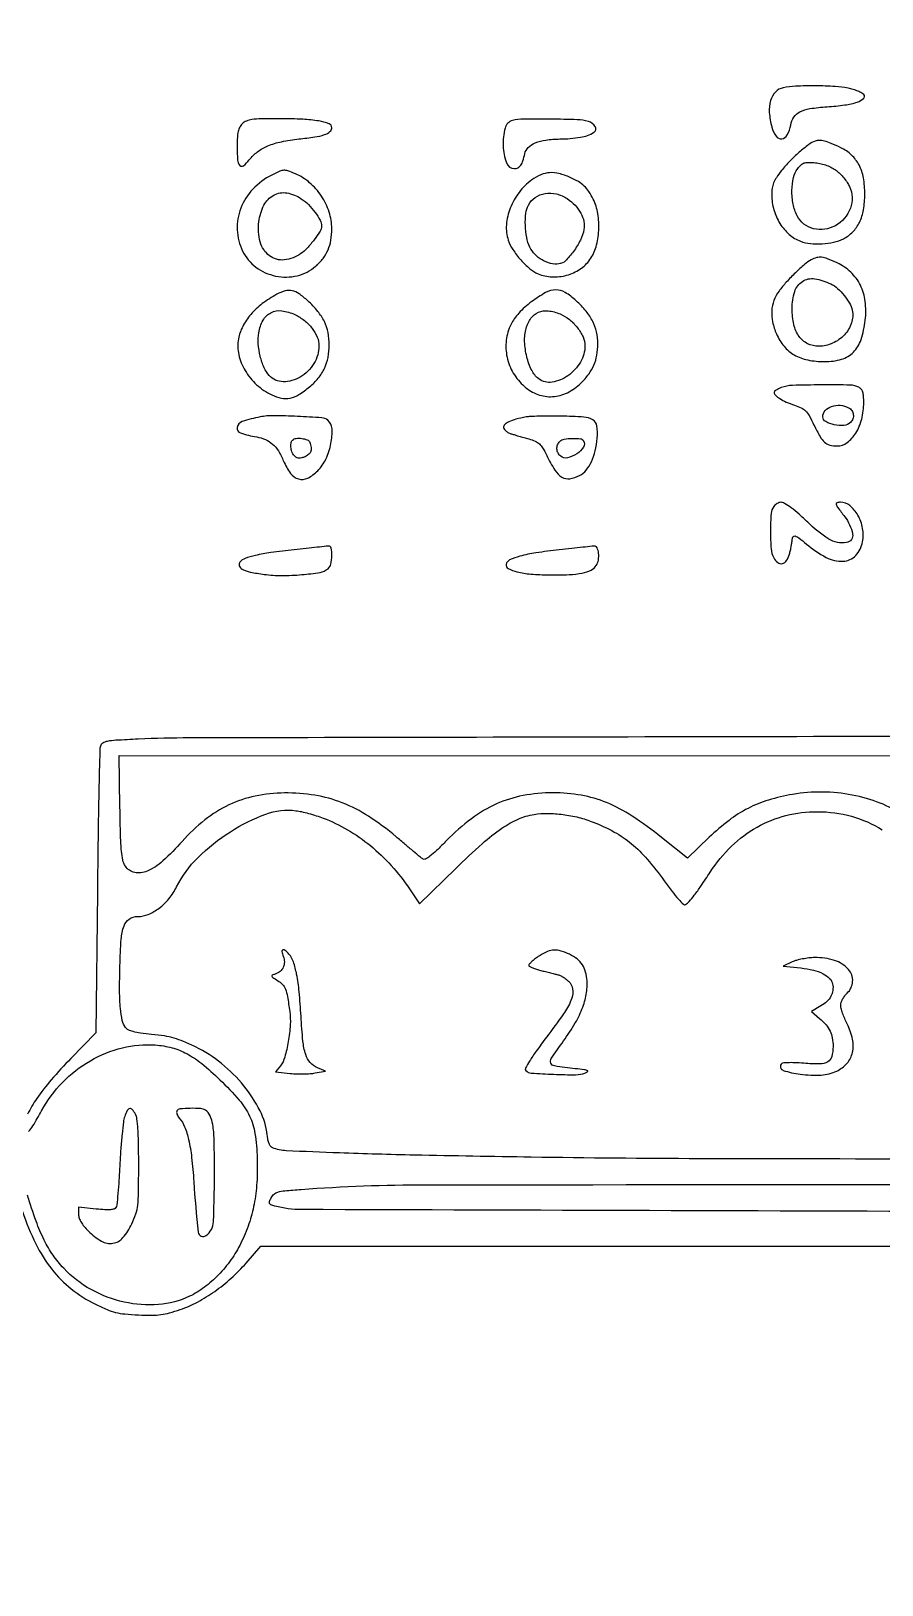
# Model space of a CAD drawing. Extents: x 8694 to 20248, y -4045 to 2404.
# Drawn here: x 15560 to 15893, y 1451 to 2058 of the extents above; entities that cross this region are included whole.
import ezdxf

# ---------------------------------------------------------------- set-up
doc = ezdxf.new("R2010")
doc.units = 0
doc.header["$MEASUREMENT"] = 0

msp = doc.modelspace()

# ---------------------------------------------------------------- linework, layer by layer
for points in [[(17154.08, 1784.58, 0.000056), (16535.22, 1783.66, 0.00011), (16044.21, 1782.76, 0.000012), (15622.27, 1781.89, 0.010904), (15602.16, 1781.41, 0.002847), (15593.45, 1780.96, 0.031703), (15590.01, 1780.55, 0.096658), (15588.26, 1779.86, 0.180943), (15587.37, 1778.66, 0.065836), (15587.11, 1776.99, 0.000374), (15586.76, 1761.02, 0.001592), (15586.43, 1742.79, 0.001011), (15586.17, 1721.56), (15585.58, 1666.56), (15575.83, 1656.56, 0.015065), (15568.13, 1648.17, 0.02801), (15562.49, 1640.86, 0.033962), (15558.88, 1634.74, 0.11674)], [(16706.83, 1616.65, -0.000074), (16292.85, 1616.75, -0.000235)], [(15901.46, 1751.51, 0.057484), (15892.2, 1756.42, 0.046027), (15881.34, 1759.55, 0.044435), (15869.68, 1760.73, 0.044809), (15858.03, 1759.81, 0.031619), (15848.56, 1757.59, 0.045327), (15840.57, 1754.35, 0.044219), (15833.16, 1749.66, 0.02823), (15825.4, 1743.02), (15816.87, 1734.83), (15806.74, 1742.98, 0.024249), (15795.25, 1751.35, 0.047678), (15785.27, 1756.62, 0.054387), (15775.39, 1759.47, 0.043275), (15764.33, 1760.43, 0.046883), (15752.6, 1759.33, 0.058709), (15742.19, 1756.06, 0.055954), (15732.44, 1750.3, 0.037499), (15722.7, 1741.75, -0.00693), (15718.75, 1737.82, -0.028373), (15716.18, 1735.62, -0.047626), (15714.42, 1734.51, -0.276632), (15713.37, 1734.59, -0.018408), (15712.47, 1735.28, -0.001024), (15709.74, 1737.54, -0.001579), (15706.51, 1740.24, -0.001155), (15702.94, 1743.26, 0.032593), (15692.21, 1751.23, 0.049997), (15681.91, 1756.52, 0.052911), (15671.22, 1759.46, 0.042565), (15659.33, 1760.38, 0.049748), (15647.88, 1759.15, 0.059052), (15637.58, 1755.69, 0.057535), (15628.16, 1749.82, 0.043799), (15619.34, 1741.45, -0.027491), (15611.77, 1733.77, -0.08183), (15605.59, 1729.78, -0.154853), (15600.76, 1729.28, -0.199198), (15597.1, 1731.76, -0.091239), (15596.14, 1734.05, -0.031248), (15595.58, 1737.62, -0.016083), (15595.24, 1743.45, -0.002636), (15594.99, 1754.76), (15594.65, 1775.06), (16588.49, 1774.81)], [(16016.67, 1616.99, -0.000209), (15821.63, 1617.33, -0.003369), (15755.83, 1617.92, -0.001145), (15710.23, 1618.74, -0.003989), (15680.79, 1619.57, -0.003008), (15660.05, 1620.44, -0.079717), (15654.63, 1621.58, -0.151014), (15653.95, 1622.12, -0.054753), (15653.36, 1623.22, -0.043347), (15652.88, 1624.75, -0.025144), (15652.57, 1626.66, 0.088538), (15649.77, 1636.07, 0.054608), (15643.47, 1645.8, 0.051633), (15634.71, 1654.54, 0.055918), (15624.56, 1661.03, 0.014014), (15619.9, 1663.16, 0.030352), (15616.19, 1664.48, 0.030699), (15612.38, 1665.32, 0.014663), (15607.39, 1665.97, -0.00913), (15603.03, 1666.48, -0.029138), (15600.16, 1667.04, -0.044399), (15598.26, 1667.71, -0.1283), (15597.18, 1668.59, -0.10411), (15595.91, 1671.4, -0.031389), (15595.19, 1676.06, -0.021833), (15594.87, 1682.81, -0.00716), (15594.98, 1692.75, -0.0114), (15595.48, 1703.14, -0.0685), (15596.59, 1708.41, -0.158967), (15598.64, 1711.06, -0.150109), (15601.9, 1712.06, 0.097692), (15606.07, 1712.88, 0.065092), (15610.31, 1715.31, 0.059419), (15614.16, 1719.02, 0.054331), (15617.15, 1723.64, -0.081118), (15625.45, 1735.05, -0.053051), (15638.18, 1745.23, -0.054442), (15652.09, 1752.11, -0.119779), (15663.81, 1753.44, -0.024218), (15665.96, 1753.06, -0.010462), (15668.78, 1752.35, -0.010324), (15671.76, 1751.48, -0.013471), (15674.44, 1750.55, -0.042794), (15683.98, 1746, -0.039026), (15692.92, 1739.76, -0.037673), (15701.07, 1731.98, -0.034136), (15708.25, 1722.82), (15712.15, 1717.07), (15726.27, 1730.82, -0.010403), (15736.69, 1740.55, -0.031553), (15744.31, 1746.55, -0.046315), (15750.7, 1750.14, -0.065678), (15756.94, 1751.99, -0.042564), (15762.22, 1752.37, -0.028918), (15768.24, 1751.94, -0.028228), (15774.37, 1750.79, -0.033202), (15780, 1748.99, -0.032449), (15788.3, 1745.09, -0.04649), (15795.01, 1740.53, -0.042718), (15801.16, 1734.5, -0.022446), (15807.78, 1726.06, 0.007812), (15810.94, 1721.77, 0.019976), (15813.41, 1718.79, 0.019382), (15815.31, 1716.83, 0.339519), (15816.14, 1716.74, 0.074529), (15817.6, 1717.96, 0.018715), (15819.57, 1720.36, 0.013704), (15822.17, 1723.97, 0.004525), (15825.79, 1729.4, -0.054878), (15834.15, 1739.57, -0.065188), (15844.09, 1747.02, -0.066797), (15855.4, 1751.53, -0.062029), (15867.79, 1753.05, -0.067284), (15881.06, 1751.23, -0.072244), (15893.02, 1745.96, -0.06864)], [(15559.21, 1628.01, 0.078378), (15560.98, 1630.16, 0.007625), (15564.32, 1636.05, -0.068033), (15572.55, 1647.17, -0.06827), (15583.46, 1655.65, -0.070223), (15595.95, 1660.71, -0.079663), (15608.81, 1661.82, -0.04706), (15615.36, 1660.71, -0.058253), (15621.1, 1658.43, -0.047736), (15626.98, 1654.5, -0.020323), (15634.07, 1648.2, -0.022294), (15641.63, 1640.25, -0.067866), (15645.7, 1634.03, -0.073765), (15647.78, 1627.24, -0.029776), (15648.66, 1617.56, -0.022422), (15648.52, 1607.97, -0.032717), (15647.47, 1599.59, -0.034989), (15645.42, 1591.86, -0.031929), (15642.25, 1584.24, -0.039902), (15638.41, 1577.79, -0.038144), (15633.54, 1571.92, -0.039287), (15628, 1567.04, -0.050025), (15622.17, 1563.51, -0.092036), (15610.09, 1560.29, -0.074222), (15596.66, 1561.24, -0.07193), (15583.71, 1566.16, -0.076898), (15573.01, 1574.46, -0.038555), (15568.84, 1579.61, -0.035882), (15565.4, 1585.47, -0.028399), (15562.23, 1592.9, -0.012461), (15558.84, 1603.06, 0.004976)], [(15556.89, 1596.71, 0.033438), (15562.08, 1584.07, 0.052387), (15568.32, 1574.14, 0.0578), (15575.98, 1566.42, 0.0538), (15585.38, 1560.44, 0.013896), (15589.97, 1558.32, 0.039854), (15593.3, 1557.2, 0.038186), (15596.85, 1556.6, 0.011933), (15602.23, 1556.24, 0.01101), (15607.44, 1556.13, 0.031813), (15611.04, 1556.36, 0.035374), (15614.37, 1557.03, 0.016429), (15618.58, 1558.34, 0.038851), (15625.31, 1561.28, 0.03123), (15632.04, 1565.43, 0.030005), (15638.48, 1570.58, 0.028865), (15644.34, 1576.53), (15650.07, 1583.06), (15859.95, 1583.06), (16690.61, 1583.06)]]:
    msp.add_lwpolyline(points, format="xyb")
for points in [[(15854.35, 2036.19, 0.150273), (15851.28, 2034.47, 0.121051), (15849.39, 2031.18, 0.089228), (15848.9, 2026.47, 0.049087), (15849.9, 2020.75, 0.083439), (15851.54, 2017.23, 0.277162), (15853.77, 2016.22, 0.2493), (15855.92, 2017.7, 0.073511), (15857.27, 2021.6, -0.100031), (15858.54, 2024.73, -0.131021), (15860.84, 2026.77, -0.079882), (15864.76, 2028.01, -0.020008), (15871.46, 2028.73, 0.017032), (15878.45, 2029.44, 0.046052), (15883.31, 2030.56, 0.099344), (15885.76, 2031.95, 0.407751), (15885.88, 2033.49, 0.100651), (15885.11, 2034.11, 0.022992), (15883.58, 2034.82, 0.022882), (15881.71, 2035.48, 0.020526), (15879.71, 2035.99, 0.039069), (15874.65, 2036.67, 0.011841), (15866.9, 2036.91, 0.011635), (15859.18, 2036.79, 0.043072)], [(15642.83, 2022.06, 0.073608), (15641.82, 2020.71, 0.067961), (15641.22, 2019.09, 0.043339), (15640.91, 2016.79, 0.011706), (15640.83, 2013.12, 0.017658), (15641.01, 2007.84, 0.168887), (15641.89, 2005.8, 0.395761), (15643.31, 2005.69, 0.057637), (15645.54, 2007.95, -0.067217), (15648.78, 2011.11, -0.060159), (15652.87, 2013.44, -0.048884), (15658.13, 2015.07, -0.02487), (15664.99, 2016.13, 0.011769), (15671.21, 2016.92, 0.045364), (15674.98, 2017.85, 0.087153), (15677.1, 2019.02, 0.226656), (15677.83, 2020.55, 0.314352), (15676.74, 2022.11, 0.045297), (15672.77, 2023.17, 0.031606), (15666.55, 2023.85, 0.011157), (15657.58, 2024.05, 0.00404), (15650.14, 2024, 0.029678), (15646.59, 2023.73, 0.065885), (15644.44, 2023.15, 0.097265)], [(15748.52, 2023.36, 0.274253), (15745.58, 2020.4, 0.071419), (15744.85, 2013.44, 0.074902), (15746.12, 2006.78, 0.318421), (15749.25, 2004.56, 0.124704), (15750.63, 2004.91, 0.116934), (15751.71, 2005.88, 0.075039), (15752.57, 2007.62, 0.025265), (15753.3, 2010.38, -0.149126), (15754.64, 2012.8, -0.093621), (15757.37, 2014.6, -0.065606), (15761.5, 2015.73, -0.030682), (15767.05, 2016.14, 0.035636), (15775.07, 2016.81, 0.10001), (15780.33, 2018.75, 0.4186), (15780.84, 2020.99, 0.184954), (15778.14, 2022.99, 0.058829), (15773.81, 2023.66, 0.005839), (15763.3, 2023.91, 0.005735), (15752.77, 2023.92, 0.060853)], [(15866.83, 2015.33, 0.071951), (15864.24, 2013.91, 0.019684), (15860.62, 2010.97, 0.020149), (15856.88, 2007.41, 0.025035), (15853.71, 2003.79, 0.017498), (15851.65, 2001, 0.053915), (15850.55, 1998.93, 0.064129), (15850.01, 1996.87, 0.033012), (15849.85, 1994.22, 0.069167), (15850.68, 1988.43, 0.069373), (15853.06, 1983.08, 0.072701), (15856.69, 1978.81, 0.090329), (15861.14, 1976.13, 0.064985), (15864.95, 1975.23, 0.039821), (15869.57, 1975.12, 0.039786), (15874.15, 1975.75, 0.064109), (15877.85, 1977.07, 0.081644), (15881.53, 1979.78, 0.081746), (15884.15, 1983.53, 0.069863), (15885.71, 1988.42, 0.040979), (15886.23, 1994.56, 0.045037), (15885.69, 2000.91, 0.075627), (15883.97, 2005.97, 0.085646), (15881.03, 2009.85, 0.075808), (15876.83, 2012.73, 0.012202), (15873.12, 2014.4, 0.036358), (15870.48, 2015.3, 0.054719), (15868.47, 2015.59, 0.098032)], [(15875.14, 2003.77, -0.034909), (15876.57, 2002.51, -0.022501), (15878.05, 2000.88, -0.022613), (15879.36, 1999.14, -0.039052), (15880.26, 1997.57, -0.2031), (15880.62, 1989.04, -0.177184), (15874.76, 1982.22, -0.18939), (15866.21, 1981.04, -0.218707), (15859.8, 1986.1, -0.070228), (15858.24, 1990.65, -0.050357), (15857.75, 1996, -0.052067), (15858.33, 2001.03, -0.112591), (15859.99, 2004.54, -0.037773), (15861.37, 2006.04, -0.109398), (15862.58, 2006.76, -0.085788), (15864.15, 2006.99, -0.017722), (15866.95, 2006.82, -0.031947), (15869.21, 2006.46, -0.033307), (15871.38, 2005.81, -0.034333), (15873.38, 2004.9, -0.039422)], [(15654.36, 2002, 0.087045), (15646.95, 1996.53, 0.098751), (15642.24, 1989.07, 0.102824), (15640.85, 1980.62, 0.102363), (15642.95, 1972.31, 0.120365), (15648.16, 1966, 0.10932), (15655.88, 1962.53, 0.109865), (15664.31, 1962.64, 0.122629), (15671.52, 1966.36, 0.047852), (15674.41, 1969.44, 0.06348), (15676.36, 1972.74, 0.061105), (15677.46, 1976.53, 0.040348), (15677.83, 1981.06, 0.079476), (15676.79, 1987.56, 0.067151), (15673.75, 1993.82, 0.067277), (15669.17, 1999.05, 0.080414), (15663.61, 2002.51, 0.013956), (15660.62, 2003.66, 0.098886), (15659.09, 2003.88, 0.091307), (15657.55, 2003.5, 0.011028)], [(15756.04, 2000.1, 0.072533), (15751.05, 1995.24, 0.070484), (15747.59, 1989.1, 0.074347), (15746.1, 1982.57, 0.099001), (15746.83, 1976.55, 0.066378), (15748.62, 1972.86, 0.036066), (15751.69, 1968.87, 0.036145), (15755.25, 1965.41, 0.075571), (15758.55, 1963.41, 0.088366), (15763.93, 1962.2, 0.078139), (15769.66, 1962.84, 0.078818), (15774.86, 1965.2, 0.092612), (15778.75, 1968.96, 0.086317), (15781.15, 1973.95, 0.054763), (15782.21, 1980.34, 0.053941), (15781.86, 1986.93, 0.074675), (15780.07, 1992.56, 0.031508), (15778.34, 1995.57, 0.057719), (15776.52, 1997.73, 0.05634), (15774.23, 1999.45, 0.028613), (15771.01, 2001.1, 0.041104), (15766.66, 2002.61, 0.079785), (15763, 2002.95, 0.085932), (15759.6, 2002.13, 0.054481)], [(15665.91, 1992.79, -0.049806), (15668.68, 1990.49, -0.035786), (15671.29, 1987.43, -0.035599), (15673.25, 1984.33, -0.12396), (15673.83, 1982.05, -0.141767), (15673.28, 1980.14, -0.020109), (15670.94, 1976.75, -0.023969), (15668.19, 1973.44, -0.055102), (15665.76, 1971.3, -0.126569), (15659.25, 1968.85, -0.191123), (15653.47, 1970.45, -0.167229), (15649.85, 1975.86, -0.096384), (15649.31, 1983.76, -0.085659), (15651.28, 1990.23, -0.152795), (15655.11, 1994.18, -0.167527), (15660.24, 1995.04, -0.107223)], [(15769.88, 1992.81, -0.054633), (15772.96, 1990.2, -0.065228), (15775.2, 1987.12, -0.072522), (15776.4, 1983.88, -0.099023), (15776.43, 1980.77, -0.069427), (15775.04, 1976.61, -0.041449), (15772.32, 1972.14, -0.040428), (15769.19, 1968.49, -0.167971), (15766.6, 1967.25, -0.09205), (15763.38, 1967.47, -0.068276), (15760.08, 1968.82, -0.067317), (15757.21, 1971.04, -0.083723), (15755.28, 1973.8, -0.064832), (15754.04, 1977.62, -0.037148), (15753.51, 1982.43, -0.037192), (15753.69, 1987.08, -0.094554), (15754.69, 1990.3, -0.121523), (15757.37, 1993.28, -0.108733), (15761.24, 1994.83, -0.10048), (15765.66, 1994.66, -0.089248)], [(15865.33, 1968.9, 0.051291), (15862.7, 1967.08, 0.015608), (15859.12, 1963.82, 0.016105), (15855.53, 1960.1, 0.025099), (15852.71, 1956.66, 0.069796), (15850.7, 1952.97, 0.074416), (15849.85, 1948.94, 0.068732), (15850.19, 1944.58, 0.048315), (15851.7, 1939.89, 0.071362), (15854.66, 1935.06, 0.08944), (15858.67, 1931.68, 0.081538), (15863.92, 1929.71, 0.049221), (15870.55, 1929.06, 0.069953), (15877.15, 1930, 0.12941), (15881.77, 1932.75, 0.115772), (15884.76, 1937.67, 0.049592), (15886.42, 1945.24, 0.060389), (15886.39, 1952.61, 0.082968), (15884.5, 1958.95, 0.088954), (15880.78, 1964.02, 0.081312), (15875.43, 1967.67, 0.014762), (15871.68, 1969.28, 0.063882), (15869.33, 1969.87, 0.096113), (15867.42, 1969.74, 0.060308)], [(15656.33, 1955.38, 0.040039), (15650.64, 1951.73, 0.052372), (15646.15, 1947.51, 0.05822), (15643.01, 1942.86, 0.073952), (15641.33, 1937.97, 0.102076), (15641.45, 1931.82, 0.078397), (15643.95, 1925.57, 0.073646), (15648.45, 1920.05, 0.072448), (15654.38, 1916.04, 0.06316), (15658.13, 1914.77, 0.10215), (15661.49, 1914.79, 0.085933), (15664.96, 1916.18, 0.034472), (15669.13, 1919.16, 0.050061), (15672.53, 1922.59, 0.060741), (15674.93, 1926.42, 0.060538), (15676.35, 1930.72, 0.049245), (15676.83, 1935.56, 0.049135), (15676.35, 1940.45, 0.063948), (15674.92, 1944.7, 0.059029), (15672.35, 1948.71, 0.034618), (15668.43, 1952.85, 0.03336), (15665.02, 1955.6, 0.101804), (15662.31, 1956.78, 0.119416), (15659.61, 1956.69, 0.055158)], [(15756, 1952.53, 0.019965), (15753.29, 1950.32, 0.02583), (15750.99, 1948.07, 0.028713), (15749.18, 1945.84, 0.044378), (15747.9, 1943.72, 0.083404), (15746.05, 1937.39, 0.082702), (15746.36, 1930.78, 0.081614), (15748.81, 1924.56, 0.078276), (15753.15, 1919.35, 0.091291), (15758.39, 1916.22, 0.104925), (15764.14, 1915.37, 0.100447), (15769.93, 1916.92, 0.07729), (15775.29, 1920.72, 0.040159), (15778.32, 1924.18, 0.05926), (15780.33, 1927.68, 0.059594), (15781.45, 1931.53, 0.041175), (15781.83, 1936.07, 0.054373), (15781.33, 1940.65, 0.061668), (15779.85, 1944.81, 0.055989), (15777.27, 1948.79, 0.034695), (15773.43, 1952.85, 0.051102), (15769.06, 1956.13, 0.140666), (15765.38, 1957.11, 0.122638), (15761.42, 1956.04, 0.034505)], [(15872.96, 1959.45, -0.064737), (15875.61, 1957.66, -0.041471), (15878.18, 1954.97, -0.041823), (15880.24, 1951.94, -0.07435), (15881.31, 1949.13, -0.136332), (15881.04, 1944.19, -0.106023), (15878.28, 1939.55, -0.099761), (15873.67, 1936.23, -0.106362), (15868.25, 1935.06, -0.114639), (15863.87, 1936.08, -0.125294), (15860.55, 1938.9, -0.100525), (15858.5, 1943.53, -0.054008), (15857.83, 1949.77, -0.074958), (15858.84, 1956.48, -0.177378), (15861.85, 1960.44, -0.181807), (15866.65, 1961.46, -0.079193)], [(15663.42, 1947.45, -0.058602), (15667.1, 1945.14, -0.059039), (15670.13, 1942.05, -0.063868), (15672.14, 1938.61, -0.101241), (15672.82, 1935.27, -0.139008), (15670.85, 1928.33, -0.11989), (15665.43, 1922.99, -0.139108), (15658.8, 1921.2, -0.20545), (15653.37, 1923.61, -0.085535), (15651.36, 1926.69, -0.041473), (15649.87, 1931.16, -0.040677), (15649.09, 1936.03, -0.059131), (15649.26, 1940.37, -0.086856), (15650.95, 1945.26, -0.15165), (15654.01, 1948.2, -0.147395), (15658.28, 1948.94, -0.080514)], [(15767.13, 1947.71, -0.070954), (15770.73, 1945.56, -0.057373), (15773.89, 1942.34, -0.060044), (15776.09, 1938.7, -0.106286), (15776.82, 1935.27, -0.135067), (15775.06, 1928.88, -0.103404), (15770.13, 1923.53, -0.116738), (15763.97, 1921.01, -0.204694), (15758.73, 1922.34, -0.116424), (15756.01, 1925.66, -0.053107), (15754.08, 1930.96, -0.051555), (15753.24, 1936.87, -0.075167), (15753.83, 1942.08, -0.088196), (15755.69, 1946.04, -0.139809), (15758.59, 1948.37, -0.12947), (15762.45, 1948.93, -0.070371)], [(15853.58, 1918.9, 0.023842), (15852.52, 1918.45, 0.033433), (15851.64, 1917.95, 0.035303), (15850.99, 1917.47, 0.215871), (15850.83, 1917.1, 0.204251), (15851.33, 1915.93, 0.048991), (15853.02, 1914.6, 0.040056), (15855.53, 1913.26, 0.023786), (15858.71, 1912.06, -0.031836), (15861.42, 1910.98, -0.088669), (15863.08, 1909.8, -0.068151), (15864.47, 1907.94, -0.013564), (15866.37, 1904.24, 0.016169), (15868.73, 1899.74, 0.080462), (15870.51, 1897.52, 0.122522), (15872.52, 1896.44, 0.060781), (15875.4, 1896.07, 0.164396), (15879.32, 1897.38, 0.093214), (15882.71, 1901.11, 0.076536), (15885.04, 1906.61, 0.06175), (15885.83, 1912.99, 0.017199), (15885.74, 1915.55, 0.060452), (15885.43, 1917.17, 0.095529), (15884.84, 1918.25, 0.09734), (15883.89, 1919.02, 0.118835), (15880.63, 1919.88, 0.005617), (15869.19, 1919.96, 0.007162), (15857.97, 1919.75, 0.079501)], [(15879.89, 1911.02, -0.115908), (15881.15, 1909.91, -0.123406), (15881.75, 1908.38, -0.120833), (15881.56, 1906.72, -0.10819), (15880.63, 1905.26, -0.176725), (15878.1, 1904.08, -0.073215), (15874.29, 1904.32, -0.078758), (15870.95, 1905.59, -0.268645), (15869.83, 1907.52, -0.189913), (15870.76, 1909.89, -0.121937), (15873.27, 1911.53, -0.102756), (15876.64, 1911.97, -0.104513)], [(15649.83, 1907.43, 0.030125), (15642.79, 1905.63, 0.279061), (15640.8, 1903.36, 0.372296), (15642.12, 1901.17, 0.038513), (15648.46, 1899.61, -0.060623), (15651.92, 1898.59, -0.08142), (15654.67, 1896.84, -0.072305), (15656.94, 1894.12, -0.037691), (15658.96, 1890.19, 0.05914), (15661.71, 1885.37, 0.165241), (15664.86, 1883.19, 0.188512), (15668.4, 1883.52, 0.080023), (15672.32, 1886.36, 0.088777), (15675.52, 1890.94, 0.058897), (15677.5, 1897.06, 0.062501), (15677.91, 1902.82, 0.209042), (15676.25, 1906.13, 0.156244), (15673.91, 1907.07, 0.005896), (15664.39, 1907.65, 0.010484), (15655.13, 1907.91, 0.049084)], [(15753.83, 1907.42, 0.017775), (15749.8, 1906.51, 0.046809), (15747.03, 1905.5, 0.0762), (15745.41, 1904.4, 0.25877), (15745.03, 1903.23, 0.114109), (15745.33, 1902.56, 0.056256), (15745.99, 1901.86, 0.05156), (15746.86, 1901.27, 0.052101), (15747.84, 1900.87, 0.001042), (15749.1, 1900.5, 0.000362), (15750.92, 1899.97, 0.00036), (15752.92, 1899.39, 0.000419), (15754.83, 1898.84, -0.03082), (15757.39, 1897.94, -0.085669), (15758.99, 1896.91, -0.07426), (15760.28, 1895.31, -0.019243), (15761.85, 1892.39, 0.026505), (15765.07, 1886.6, 0.116154), (15767.83, 1883.87, 0.176547), (15770.86, 1883.26, 0.081819), (15774.74, 1884.52, 0.103919), (15777.26, 1886.57, 0.059756), (15779.35, 1889.9, 0.051737), (15780.85, 1894.19, 0.039649), (15781.62, 1899.1, 0.053035), (15781.47, 1903.92, 0.225802), (15779.93, 1906.27, 0.121517), (15776.41, 1907.37, 0.011797), (15767.43, 1907.72, 0.004188), (15762.99, 1907.75, 0.005138), (15758.85, 1907.7, 0.004307), (15755.38, 1907.59, 0.036579)], [(15669.22, 1897.48, -0.050246), (15669.76, 1895.5, -0.12249), (15669.64, 1894.01, -0.136683), (15668.86, 1892.84, -0.069603), (15667.36, 1891.89, -0.032867), (15666.07, 1891.41, -0.083206), (15665.09, 1891.28, -0.100504), (15664.23, 1891.48, -0.064112), (15663.36, 1892.03, -0.121658), (15662.41, 1893.32, -0.064819), (15661.89, 1895.24, -0.066486), (15661.88, 1897.15, -0.165165), (15662.49, 1898.39, -0.172189), (15663.88, 1899.05, -0.059708), (15666.12, 1899.02, -0.060248), (15668.25, 1898.46, -0.210131)], [(15776.31, 1898.08, -0.294736), (15776.27, 1895.65, -0.097241), (15773.62, 1893.01, -0.089396), (15770, 1891.43, -0.235788), (15767.33, 1892.06, -0.102004), (15766.3, 1893.34, -0.105371), (15765.88, 1894.91, -0.105921), (15766.14, 1896.5, -0.104078), (15767.03, 1897.86, -0.155632), (15768.7, 1898.72, -0.036032), (15771.89, 1899.03, -0.033961), (15775.04, 1898.89, -0.23024)], [(15850.7, 1872.4, 0.157152), (15849.61, 1869.68, 0.016641), (15849.36, 1862.75, 0.018984), (15849.61, 1855.82, 0.108145), (15850.65, 1852.31, 0.101315), (15852.24, 1850.45, 0.229581), (15854, 1850.07, 0.192775), (15855.63, 1851.24, 0.074583), (15856.77, 1853.81, 0.010534), (15857.17, 1855.37, 0.01016), (15857.51, 1856.97, 0.010129), (15857.75, 1858.39, 0.036119), (15857.82, 1859.31, -0.129518), (15858.15, 1860.55, -0.345982), (15858.95, 1860.87, -0.095638), (15860.46, 1860.1, -0.011248), (15863.4, 1857.71, 0.055885), (15871.09, 1852.51, 0.13166), (15877.79, 1851, 0.19632), (15882.67, 1853.23, 0.143304), (15885.4, 1858.6, 0.092713), (15885.4, 1863.85, 0.08235), (15883.54, 1868.98, 0.092918), (15880.38, 1872.74, 0.173505), (15876.69, 1874.06, 0.078365), (15875.37, 1873.85, 0.407793), (15875.06, 1873.26, 0.086235), (15875.67, 1872.04, 0.004258), (15878.38, 1868.42, -0.112788), (15881.46, 1861.67, -0.429608), (15879.09, 1858.28, -0.177503), (15872.17, 1859.69, -0.058632), (15863.9, 1866.23, 0.014739), (15860.52, 1869.43, 0.024084), (15857.44, 1871.91, 0.026172), (15854.86, 1873.6, 0.130924), (15853.2, 1874.05, 0.107818), (15852.67, 1873.94, 0.039821), (15852, 1873.57, 0.037188), (15851.31, 1873.04, 0.036729)], [(15663.08, 1855.47, 0.006826), (15653.98, 1854.35, 0.021661), (15647.95, 1853.26, 0.030518), (15643.94, 1852.09, 0.134124), (15641.93, 1850.68, 0.264342), (15641.66, 1849.17, 0.192074), (15642.81, 1847.86, 0.06833), (15645.95, 1846.77, 0.016255), (15651.41, 1845.86, 0.033129), (15658.27, 1845.4, 0.022274), (15666.11, 1845.75, 0.018669), (15673.22, 1846.65, 0.133114), (15676.35, 1848.08, 0.167384), (15677.43, 1849.86, 0.047232), (15677.83, 1853.15, 0.050488), (15677.61, 1856.16, 0.391804), (15676.58, 1856.94, 0.002203), (15675.69, 1856.84, 0.000071), (15672.1, 1856.45, 0.000137), (15667.86, 1856, 0.000095)], [(15766.75, 1855.44, 0.01004), (15757.61, 1854.26, 0.029256), (15751.38, 1852.95, 0.040625), (15747.36, 1851.5, 0.24186), (15746.02, 1849.81, 0.332506), (15746.82, 1848.15, 0.059519), (15750.24, 1846.85, 0.040375), (15755.63, 1845.97, 0.018011), (15762.83, 1845.65, 0.01245), (15770.61, 1845.77, 0.039509), (15775.78, 1846.39, 0.062836), (15779.21, 1847.54, 0.138105), (15781.26, 1849.36, 0.10496), (15782.06, 1851.47, 0.0649), (15782.13, 1854.14, 0.077187), (15781.55, 1856.3, 0.327655), (15780.46, 1856.94, -0.000173), (15779.64, 1856.85, -0.000004), (15775.97, 1856.45, -0.00001), (15771.65, 1855.98, -0.000006)], [(15658.85, 1696.49, -0.0867), (15659.28, 1694.26, -0.110206), (15658.86, 1692.2, -0.113866), (15657.62, 1690.57, -0.097378), (15655.73, 1689.53, 0.027348), (15654.53, 1689.07, 0.394071), (15654.37, 1688.69, 0.163886), (15654.75, 1688.21, 0.006803), (15656.63, 1687.03, -0.067146), (15658.53, 1685.5, -0.095985), (15659.69, 1683.67, -0.051416), (15660.49, 1680.77, -0.007972), (15661.39, 1674.88, -0.050935), (15661.57, 1669.67, -0.025724), (15660.79, 1663.14, -0.024117), (15659.43, 1657.03, -0.100265), (15657.75, 1653.68), (15655.84, 1651.25), (15661.58, 1650.68, 0.016695), (15664.07, 1650.51, 0.012659), (15666.81, 1650.49, 0.01284), (15669.39, 1650.61, 0.028919), (15671.33, 1650.85), (15675.33, 1651.6), (15672.21, 1652.9, -0.114128), (15669.38, 1654.92, -0.104005), (15667.62, 1658.04, -0.052994), (15666.54, 1663.29, -0.009987), (15665.8, 1673.06, 0.009478), (15665.08, 1682.64, 0.024529), (15664.09, 1689.5, 0.033612), (15662.8, 1694.36, 0.100881), (15661.08, 1697.31, 0.030783), (15659.57, 1698.8, 0.274074), (15658.69, 1698.96, 0.371399), (15658.33, 1698.31, 0.040191)], [(15758.58, 1696.36, 0.013945), (15757.14, 1695.32, 0.01979), (15755.93, 1694.3, 0.016283), (15755.01, 1693.41, 0.194651), (15754.83, 1692.96, 0.270823), (15755.05, 1692.58, 0.024029), (15756.08, 1692.07, 0.026185), (15757.45, 1691.55, 0.017167), (15759.08, 1691.08, -0.000405), (15760.92, 1690.62, -0.000308), (15762.93, 1690.12, -0.000312), (15764.82, 1689.64, -0.000732), (15766.23, 1689.28, -0.053524), (15767.47, 1688.82, -0.033224), (15768.82, 1688.03, -0.033092), (15770.06, 1687.06, -0.050291), (15770.98, 1686.05, -0.154907), (15772.07, 1682.9, -0.109005), (15771.35, 1679.2, -0.050576), (15768.4, 1673.93, -0.009195), (15761.8, 1664.87, 0.005802), (15757.75, 1659.37, 0.017518), (15755.16, 1655.5, 0.01714), (15753.56, 1652.72, 0.328957), (15753.7, 1651.78, 0.181163), (15755.82, 1650.82, 0.00689), (15764.61, 1650.34, 0.010053), (15773.18, 1650.16, 0.092265), (15776.83, 1650.84, 0.062429), (15777.83, 1651.37, 0.581534), (15777.79, 1651.76, 0.071561), (15776.65, 1652.08, 0.004025), (15773, 1652.54, -0.007343), (15764.91, 1653.6, -0.26321), (15763.48, 1654.72, -0.253325), (15763.66, 1656.55, -0.006861), (15768.46, 1663.41, 0.023878), (15773.02, 1670.43, 0.042702), (15775.97, 1676.65, 0.051676), (15777.45, 1682.34, 0.065995), (15777.56, 1687.75, 0.053881), (15776.8, 1691.15, 0.081767), (15775.37, 1693.82, 0.080317), (15773.14, 1695.93, 0.050177), (15769.98, 1697.64, 0.040156), (15766.74, 1698.7, 0.086942), (15764.14, 1698.86, 0.085258), (15761.61, 1698.13, 0.037491)], [(15857.83, 1694.29), (15854.33, 1692.68), (15861.25, 1691.93, -0.032331), (15866.13, 1691.09, -0.058554), (15869.92, 1689.69, -0.078055), (15872.48, 1687.84, -0.14984), (15873.67, 1685.62, -0.081472), (15873.74, 1683.15, -0.089653), (15873.01, 1680.86, -0.081872), (15871.45, 1678.82, -0.055601), (15869.11, 1677.07), (15865.39, 1674.87), (15868.51, 1672.21, -0.036253), (15871.07, 1669.69, -0.067837), (15872.68, 1667.26, -0.070471), (15873.54, 1664.56, -0.042157), (15873.83, 1661.2, -0.064002), (15873.32, 1657.29, -0.201747), (15871.75, 1655.23, -0.129426), (15868.64, 1654.4, -0.021242), (15862.35, 1654.64, 0.00933), (15858.81, 1654.86, 0.020594), (15856.1, 1654.87, 0.020336), (15854.12, 1654.71, 0.228131), (15853.48, 1654.3, 0.480973), (15854.34, 1651.89, 0.051935), (15860.98, 1650.35, 0.044143), (15869.2, 1650.06, 0.097856), (15875.26, 1651.59, 0.103383), (15879.3, 1654.66, 0.125339), (15881.43, 1658.9, 0.108377), (15881.44, 1664.13, 0.063612), (15879.33, 1670.06, -0.01725), (15878.37, 1672.12, -0.017444), (15877.56, 1674.24, -0.017527), (15876.99, 1676.12, -0.065133), (15876.83, 1677.35, -0.08257), (15877.01, 1678.42, -0.039685), (15877.56, 1679.71, -0.037936), (15878.37, 1680.99, -0.044216), (15879.33, 1682.06, 0.190842), (15881.49, 1686.67, 0.202722), (15879.84, 1691.36, 0.133053), (15874.36, 1694.86, 0.079971), (15866.68, 1695.98, 0.024637), (15864.37, 1695.83, 0.018742), (15861.87, 1695.45, 0.019076), (15859.55, 1694.91, 0.041471)], [(15596.86, 1633.81, 0.054762), (15596.36, 1631.74, 0.006168), (15595.81, 1626.95, 0.007421), (15595.32, 1621.21, 0.005963), (15594.95, 1615.02, -0.004297), (15594.6, 1608.97, -0.00634), (15594.19, 1603.67, -0.003177), (15593.76, 1599.2, -0.113118), (15593.42, 1598.22, -0.183437), (15592.69, 1597.65, -0.054143), (15591.27, 1597.39, -0.033564), (15589.09, 1597.37, -0.009799), (15585.74, 1597.64), (15578.83, 1598.32), (15578.83, 1595.57, 0.081076), (15579.06, 1594.12, 0.05083), (15579.77, 1592.56, 0.041229), (15580.96, 1590.86, 0.023463), (15582.64, 1589.01, 0.065336), (15587.77, 1585.07, 0.173766), (15592.25, 1584.25, 0.176415), (15596.18, 1586.47, 0.067679), (15599.63, 1591.81, 0.029722), (15601.2, 1595.74, 0.051066), (15601.96, 1599.18, 0.025951), (15602.26, 1604.01, 0.002884), (15602.33, 1615.06, 0.004147), (15602.26, 1623.31, 0.012098), (15602.03, 1628.99, 0.014297), (15601.65, 1632.97, 0.099528), (15601.04, 1634.81, 0.045933), (15599.81, 1636.57, 0.282878), (15598.8, 1636.9, 0.220727), (15597.86, 1636.15, 0.030647)], [(15617.29, 1636, 0.152241), (15617.15, 1635.46, 0.066353), (15617.29, 1634.74, 0.056921), (15617.65, 1633.94, 0.048126), (15618.2, 1633.2, -0.08999), (15620.28, 1629.85, -0.038213), (15621.85, 1624.79, -0.028127), (15623.03, 1617.83, -0.011765), (15623.86, 1608.34, 0.012672), (15625.63, 1588.62, 0.575164), (15628.68, 1587.28, 0.228652), (15631.55, 1592.66, 0.010241), (15631.96, 1614.27, 0.006275), (15631.81, 1624.88, 0.03319), (15631.28, 1630.67, 0.065873), (15630.23, 1634.16, 0.140885), (15628.43, 1636.29, 0.1326), (15626.48, 1636.95, 0.022035), (15622.5, 1637.02, 0.018283), (15618.52, 1636.77, 0.233453)], [(17500.33, 1606.12, -0.001661), (17535.42, 1605.34, -0.004887), (17559.56, 1604.49, -0.00274), (17577.45, 1603.59, -0.125028), (17580.95, 1602.49, -0.751041), (17579.75, 1598.17, -0.000955), (17445.07, 1596.9, -0.001712), (17225.5, 1596, -0.000167), (16695.33, 1595.82, -0.00022), (16263.31, 1596, -0.000506), (15938.16, 1596.61, -0.000049), (15666, 1597.43, -0.065432), (15655.61, 1598.82, -0.02335), (15654.03, 1599.33, -0.198994), (15653.5, 1599.83, -0.201056), (15653.47, 1600.55, -0.023886), (15654.14, 1602.06, -0.098118), (15655.24, 1603.48, -0.111847), (15656.75, 1604.3, -0.045044), (15659.44, 1604.8, -0.004674), (15665.85, 1605.33, -0.018206), (15714.76, 1607.14, -0.000031), (16548.08, 1607.55, -0.000113), (17332.09, 1607.71, -0.004719)]]:
    msp.add_lwpolyline(points, format="xyb", close=True)

doc.saveas('drawing.dxf')
